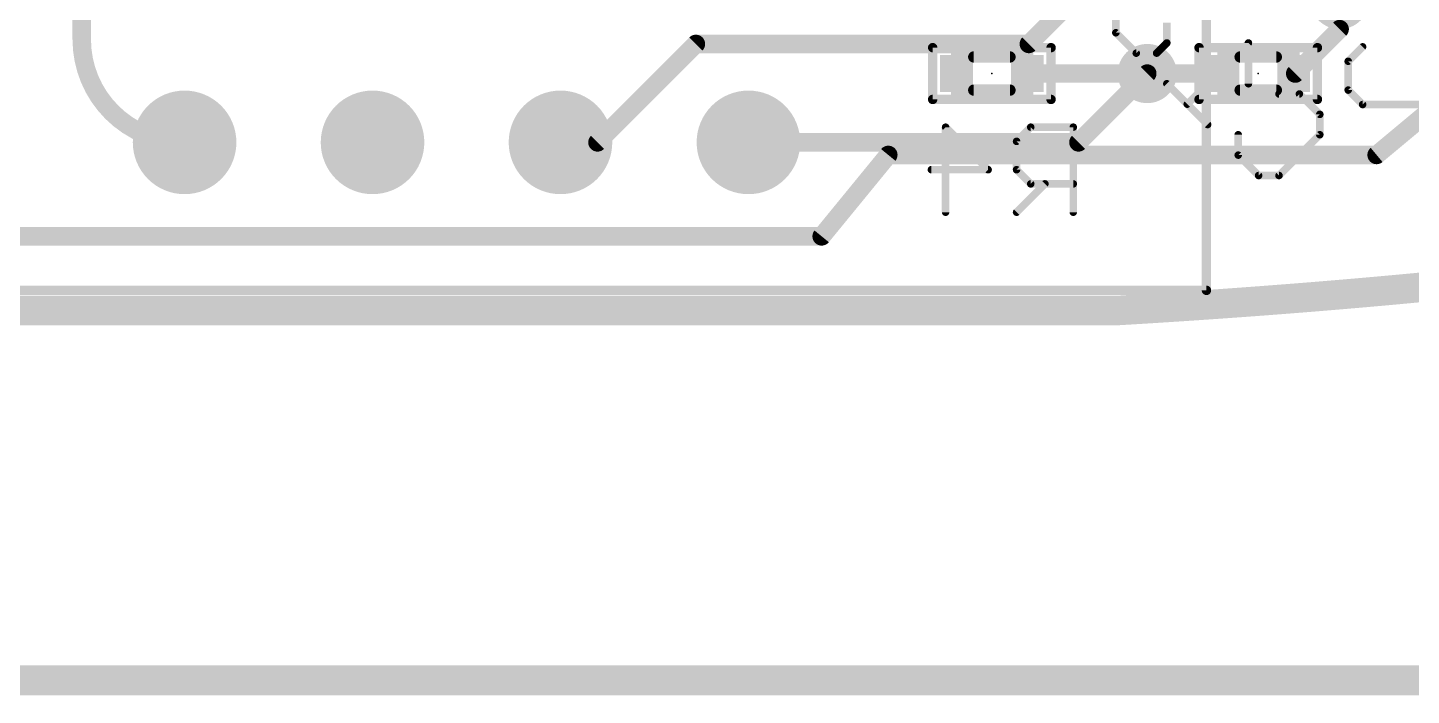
# Model space of a CAD drawing. Extents: x -10.2 to 70.2, y -5.2 to 30.2.
# Drawn here: x 24.07 to 42.77, y -5.2 to 3.82 of the extents above; entities that cross this region are included whole.
import ezdxf

# ---------------------------------------------------------------- set-up
doc = ezdxf.new("R2010")
doc.units = 0
for name, color, linetype in [('1', 22, 'CONTINUOUS'), ('16', 175, 'CONTINUOUS'), ('17', 82, 'CONTINUOUS'), ('18', 82, 'CONTINUOUS'), ('20', 7, 'CONTINUOUS'), ('21', 253, 'CONTINUOUS'), ('22', 253, 'CONTINUOUS'), ('23', 7, 'CONTINUOUS'), ('24', 7, 'CONTINUOUS'), ('26', 253, 'CONTINUOUS'), ('51', 253, 'CONTINUOUS'), ('52', 253, 'CONTINUOUS')]:
    doc.layers.add(name, color=color, linetype=linetype)

# ---------------------------------------------------------------- blocks, each defined once
blk = doc.blocks.new('ROUNDP')
at = {"const_width": 0.5}
blk.add_lwpolyline([(0, -0.25, 1), (0, 0.25, 1), (0, -0.25)], format="xyb", dxfattribs=at)
blk = doc.blocks.new('RECT')
blk.add_solid([(-0.5, -0.5), (0.5, -0.5), (-0.5, 0.5), (0.5, 0.5)])
blk = doc.blocks.new('ROUNDV')
at = {"const_width": 0.5}
blk.add_lwpolyline([(0, -0.25, 1), (0, 0.25, 1), (0, -0.25)], format="xyb", dxfattribs=at)

msp = doc.modelspace()

# ---------------------------------------------------------------- linework, layer by layer
at = {"layer": '1'}
for points, const_width in [([(24.8, 3.66), (24.8, 5.85)], 0.25), ([(38.2, 4.2), (37.6, 3.6)], 0.25), ([(41.8, 3.8), (41.8, 4.2)], 0.25), ([(41.2, 3.2), (41.8, 3.8)], 0.25), ([(33.1, 3.6), (31.77, 2.27)], 0.25), ([(37.6, 3.6), (33.1, 3.6)], 0.25), ([(44.1, 3.6), (42.3, 2.1)], 0.25), ([(40.2, 3.2), (39.2, 3.2)], 0.25), ([(31.77, 2.27), (31.27, 2.27)], 0.25), ([(35.7, 2.1), (34.8, 1)], 0.25), ([(42.3, 2.1), (35.7, 2.1)], 0.25), ([(34.8, 1), (22.4, 1)], 0.25), ([(70, -5), (-10, -5)], 0.4064)]:
    msp.add_lwpolyline(points, dxfattribs=dict(at, const_width=const_width))
for points, const_width in [([(24.8, 3.66, 0.4142), (26.19, 2.27)], 0.25), ([(24.8625, 3.66, 1), (24.7375, 3.66)], 0.125), ([(41.7375, 3.8, 1), (41.8625, 3.8)], 0.125), ([(41.8442, 3.7558, 1), (41.7558, 3.8442)], 0.125), ([(24.7375, 3.66, 1), (24.8625, 3.66)], 0.125), ([(33.1, 3.6625, 1), (33.1, 3.5375)], 0.125), ([(33.1442, 3.5558, 1), (33.0558, 3.6442)], 0.125), ([(37.5558, 3.6442, 1), (37.6442, 3.5558)], 0.125), ([(37.6, 3.5375, 1), (37.6, 3.6625)], 0.125), ([(39.2, 3.2625, 1), (39.2, 3.1375)], 0.125), ([(40.2, 3.1375, 1), (40.2, 3.2625)], 0.125), ([(41.1558, 3.2442, 1), (41.2442, 3.1558)], 0.125), ([(26.19, 2.2075, 1), (26.19, 2.3325)], 0.125), ([(31.27, 2.3325, 1), (31.27, 2.2075)], 0.125), ([(31.7258, 2.3142, 1), (31.8142, 2.2258)], 0.125), ([(31.77, 2.2075, 1), (31.77, 2.3325)], 0.125), ([(35.7, 2.1625, 1), (35.7, 2.0375)], 0.125), ([(35.7484, 2.0604, 1), (35.6516, 2.1396)], 0.125), ([(42.26, 2.148, 1), (42.34, 2.052)], 0.125), ([(42.3, 2.0375, 1), (42.3, 2.1625)], 0.125), ([(34.8, 0.9375, 1), (34.8, 1.0625)], 0.125), ([(34.7516, 1.0396, 1), (34.8484, 0.9604)], 0.125)]:
    msp.add_lwpolyline(points, format="xyb", dxfattribs=dict(at, const_width=const_width))
at = {"layer": '16'}
for points, const_width in [([(39.2, 3.2), (37.6, 3.2)], 0.25), ([(38.27, 2.27), (39.2, 3.2)], 0.25), ([(33.81, 2.27), (38.27, 2.27)], 0.25), ([(70, -5), (-10, -5)], 0.4064)]:
    msp.add_lwpolyline(points, dxfattribs=dict(at, const_width=const_width))
at = {"layer": '16', "const_width": 0.125}
for points in [[(37.6, 3.2625, 1), (37.6, 3.1375)], [(39.2442, 3.1558, 1), (39.1558, 3.2442)], [(39.2, 3.1375, 1), (39.2, 3.2625)], [(33.81, 2.3325, 1), (33.81, 2.2075)], [(38.2258, 2.3142, 1), (38.3142, 2.2258)], [(38.27, 2.2075, 1), (38.27, 2.3325)]]:
    msp.add_lwpolyline(points, format="xyb", dxfattribs=at)
at = {"layer": '20', "const_width": 0.4}
for points in [[(41.3841, 0.1778), (41.2191, 0.1646)], [(41.5491, 0.1912), (41.3841, 0.1778)], [(41.6315, 0.1981), (41.5491, 0.1912)], [(41.714, 0.2049), (41.6315, 0.1981)], [(41.7965, 0.2119), (41.714, 0.2049)], [(41.8789, 0.2189), (41.7965, 0.2119)], [(41.9614, 0.226), (41.8789, 0.2189)], [(42.0438, 0.2331), (41.9614, 0.226)], [(42.1263, 0.2403), (42.0438, 0.2331)], [(42.2087, 0.2475), (42.1263, 0.2403)], [(42.2911, 0.2549), (42.2087, 0.2475)], [(42.3736, 0.2622), (42.2911, 0.2549)], [(42.5384, 0.2772), (42.3736, 0.2622)], [(42.6208, 0.2848), (42.5384, 0.2772)], [(42.868, 0.3079), (42.6208, 0.2848)], [(43.0328, 0.3237), (42.868, 0.3079)], [(38.7309, -0.0035), (21.5084, -0.0035)], [(38.7384, -0.0034), (38.7309, -0.0035)], [(38.7459, -0.0033), (38.7384, -0.0034)], [(38.7534, -0.0032), (38.7459, -0.0033)], [(38.7609, -0.0031), (38.7534, -0.0032)], [(38.7834, -0.0025), (38.7609, -0.0031)], [(38.7909, -0.0022), (38.7834, -0.0025)], [(38.8133, -0.0013), (38.7909, -0.0022)], [(38.8208, -0.0009), (38.8133, -0.0013)], [(38.8358, -0.0001), (38.8208, -0.0009)], [(38.9073, 0.0042), (38.8358, -0.0001)], [(38.9899, 0.0092), (38.9073, 0.0042)], [(39.0725, 0.0142), (38.9899, 0.0092)], [(39.2378, 0.0244), (39.0725, 0.0142)], [(39.3204, 0.0296), (39.2378, 0.0244)], [(39.403, 0.0349), (39.3204, 0.0296)], [(39.4856, 0.0402), (39.403, 0.0349)], [(39.5682, 0.0456), (39.4856, 0.0402)], [(39.6508, 0.051), (39.5682, 0.0456)], [(39.7334, 0.0564), (39.6508, 0.051)], [(39.816, 0.062), (39.7334, 0.0564)], [(39.8985, 0.0675), (39.816, 0.062)], [(39.9811, 0.0732), (39.8985, 0.0675)], [(40.0637, 0.0789), (39.9811, 0.0732)], [(40.1462, 0.0846), (40.0637, 0.0789)], [(40.2288, 0.0904), (40.1462, 0.0846)], [(40.3113, 0.0963), (40.2288, 0.0904)], [(40.3939, 0.1022), (40.3113, 0.0963)], [(40.4764, 0.1082), (40.3939, 0.1022)], [(40.559, 0.1142), (40.4764, 0.1082)], [(40.724, 0.1264), (40.559, 0.1142)], [(40.8066, 0.1327), (40.724, 0.1264)], [(40.8891, 0.1389), (40.8066, 0.1327)], [(40.9716, 0.1453), (40.8891, 0.1389)], [(41.0541, 0.1516), (40.9716, 0.1453)], [(41.2191, 0.1646), (41.0541, 0.1516)]]:
    msp.add_lwpolyline(points, dxfattribs=at)
at = {"layer": '20', "const_width": 0.2}
for points in [[(41.376, 0.2775, 1), (41.3922, 0.0781)], [(41.3921, 0.0781, 1), (41.3761, 0.2775)], [(41.5408, 0.2909, 1), (41.5574, 0.0915)], [(41.6233, 0.2978, 1), (41.6397, 0.0984)], [(41.5572, 0.0915, 1), (41.541, 0.2909)], [(41.7055, 0.3045, 1), (41.7225, 0.1053)], [(41.6398, 0.0984, 1), (41.6232, 0.2978)], [(41.788, 0.3115, 1), (41.805, 0.1123)], [(41.7222, 0.1052, 1), (41.7058, 0.3046)], [(41.8703, 0.3185, 1), (41.8875, 0.1193)], [(41.805, 0.1123, 1), (41.788, 0.3115)], [(41.9528, 0.3256, 1), (41.97, 0.1264)], [(41.8874, 0.1193, 1), (41.8704, 0.3185)], [(42.0351, 0.3327, 1), (42.0525, 0.1335)], [(41.97, 0.1264, 1), (41.9528, 0.3256)], [(42.1176, 0.3399, 1), (42.135, 0.1407)], [(42.0524, 0.1335, 1), (42.0352, 0.3327)], [(42.1998, 0.3471, 1), (42.2176, 0.1479)], [(42.135, 0.1407, 1), (42.1176, 0.3399)], [(42.2823, 0.3545, 1), (42.2999, 0.1553)], [(42.2174, 0.1479, 1), (42.2, 0.3471)], [(42.3645, 0.3618, 1), (42.3827, 0.1626)], [(42.3, 0.1553, 1), (42.2822, 0.3545)], [(42.3824, 0.1626, 1), (42.3648, 0.3618)], [(42.5292, 0.3768, 1), (42.5476, 0.1776)], [(42.6115, 0.3844, 1), (42.6301, 0.1852)], [(42.5475, 0.1776, 1), (42.5293, 0.3768)], [(42.63, 0.1852, 1), (42.6116, 0.3844)], [(42.8585, 0.4074, 1), (42.8775, 0.2084)], [(42.8773, 0.2083, 1), (42.8587, 0.4075)], [(38.7296, 0.0965, 1), (38.7323, -0.1035)], [(38.7371, 0.0966, 1), (38.7398, -0.1034)], [(38.7446, 0.0967, 1), (38.7473, -0.1033)], [(38.7521, 0.0968, 1), (38.7547, -0.1032)], [(38.7582, 0.0969, 1), (38.7636, -0.1031)], [(38.7794, 0.0974, 1), (38.7874, -0.1024)], [(38.7869, 0.0977, 1), (38.7949, -0.1021)], [(38.808, 0.0986, 1), (38.8187, -0.1012)], [(38.8155, 0.099, 1), (38.8262, -0.1008)], [(38.7309, -0.1035, 1), (38.7309, 0.0965)], [(38.8298, 0.0997, 1), (38.8418, -0.0999)], [(38.7398, -0.1034, 1), (38.7371, 0.0966)], [(38.7473, -0.1033, 1), (38.7446, 0.0967)], [(38.7547, -0.1032, 1), (38.7521, 0.0968)], [(38.7622, -0.1031, 1), (38.7596, 0.0969)], [(38.7861, -0.1025, 1), (38.7807, 0.0975)], [(38.7949, -0.1021, 1), (38.7869, 0.0977)], [(38.9012, 0.104, 1), (38.9133, -0.0956)], [(38.8173, -0.1012, 1), (38.8093, 0.0986)], [(38.8262, -0.1008, 1), (38.8155, 0.099)], [(38.8411, -0.1, 1), (38.8304, 0.0998)], [(38.9839, 0.109, 1), (38.9959, -0.0906)], [(38.9133, -0.0956, 1), (38.9013, 0.104)], [(39.0664, 0.114, 1), (39.0787, -0.0856)], [(38.9959, -0.0906, 1), (38.9839, 0.109)], [(39.0786, -0.0856, 1), (39.0665, 0.114)], [(39.2315, 0.1242, 1), (39.2441, -0.0754)], [(39.314, 0.1294, 1), (39.3268, -0.0702)], [(39.2439, -0.0754, 1), (39.2316, 0.1242)], [(39.3966, 0.1347, 1), (39.4094, -0.0649)], [(39.3267, -0.0702, 1), (39.3141, 0.1294)], [(39.4791, 0.14, 1), (39.4921, -0.0596)], [(39.4094, -0.0649, 1), (39.3966, 0.1347)], [(39.5617, 0.1454, 1), (39.5747, -0.0542)], [(39.492, -0.0596, 1), (39.4792, 0.14)], [(39.6442, 0.1508, 1), (39.6573, -0.0488)], [(39.5747, -0.0542, 1), (39.5617, 0.1454)], [(39.7266, 0.1562, 1), (39.7401, -0.0434)], [(39.6573, -0.0488, 1), (39.6442, 0.1508)], [(39.8093, 0.1618, 1), (39.8226, -0.0378)], [(39.7399, -0.0434, 1), (39.7268, 0.1562)], [(39.8916, 0.1673, 1), (39.9054, -0.0323)], [(39.8227, -0.0378, 1), (39.8092, 0.1618)], [(39.9742, 0.173, 1), (39.988, -0.0266)], [(39.9052, -0.0323, 1), (39.8919, 0.1673)], [(40.0568, 0.1787, 1), (40.0706, -0.0209)], [(39.988, -0.0266, 1), (39.9742, 0.173)], [(40.1392, 0.1844, 1), (40.1532, -0.0152)], [(40.0706, -0.0209, 1), (40.0568, 0.1787)], [(40.2217, 0.1901, 1), (40.2359, -0.0093)], [(40.1531, -0.0152, 1), (40.1393, 0.1844)], [(40.3042, 0.196, 1), (40.3184, -0.0034)], [(40.2358, -0.0094, 1), (40.2218, 0.1902)], [(40.3866, 0.2019, 1), (40.4012, 0.0025)], [(40.3184, -0.0034, 1), (40.3042, 0.196)], [(40.4692, 0.2079, 1), (40.4836, 0.0085)], [(40.401, 0.0025, 1), (40.3868, 0.2019)], [(40.5516, 0.2139, 1), (40.5664, 0.0145)], [(40.4837, 0.0085, 1), (40.4691, 0.2079)], [(40.5662, 0.0145, 1), (40.5518, 0.2139)], [(40.7164, 0.2261, 1), (40.7316, 0.0267)], [(40.7991, 0.2324, 1), (40.8141, 0.033)], [(40.7314, 0.0267, 1), (40.7166, 0.2261)], [(40.8814, 0.2386, 1), (40.8968, 0.0392)], [(40.8142, 0.033, 1), (40.799, 0.2324)], [(40.964, 0.245, 1), (40.9792, 0.0456)], [(40.8966, 0.0392, 1), (40.8816, 0.2386)], [(41.0462, 0.2513, 1), (41.062, 0.0519)], [(40.9793, 0.0456, 1), (40.9639, 0.245)], [(41.0617, 0.0519, 1), (41.0465, 0.2513)], [(41.2111, 0.2643, 1), (41.2271, 0.0649)], [(41.227, 0.0649, 1), (41.2112, 0.2643)]]:
    msp.add_lwpolyline(points, format="xyb", dxfattribs=at)
at = {"layer": '21', "const_width": 0.0635}
for points in [[(39.9318, 3.55, 1), (39.8682, 3.55)], [(39.9, 3.5818, 1), (39.9, 3.5183)], [(41.5318, 3.55, 1), (41.4682, 3.55)], [(41.5, 3.5183, 1), (41.5, 3.5818)], [(39.9, 2.8818, 1), (39.9, 2.8182)], [(39.8682, 2.85, 1), (39.9318, 2.85)], [(41.4682, 2.85, 1), (41.5318, 2.85)], [(41.5, 2.8182, 1), (41.5, 2.8818)]]:
    msp.add_lwpolyline(points, format="xyb", dxfattribs=at)
at = {"layer": '21', "const_width": 0.127}
for points in [[(39.9, 3.55), (41.5, 3.55)], [(39.9, 2.85), (39.9, 3.55)], [(41.5, 3.55), (41.5, 2.85)], [(41.5, 2.85), (39.9, 2.85)]]:
    msp.add_lwpolyline(points, dxfattribs=at)
at = {"layer": '22', "const_width": 0.127}
for points in [[(40, 0.27), (40, 12.27)], [(37.9, 3.55), (36.3, 3.55)], [(36.3, 3.55), (36.3, 2.85)], [(37.9, 2.85), (37.9, 3.55)], [(36.3, 2.85), (37.9, 2.85)], [(20, 0.27), (40, 0.27)]]:
    msp.add_lwpolyline(points, dxfattribs=at)
at = {"layer": '22', "const_width": 0.0635}
for points in [[(36.3, 3.5818, 1), (36.3, 3.5183)], [(36.3318, 3.55, 1), (36.2683, 3.55)], [(37.9318, 3.55, 1), (37.8682, 3.55)], [(37.9, 3.5183, 1), (37.9, 3.5818)], [(36.3, 2.8818, 1), (36.3, 2.8182)], [(36.2683, 2.85, 1), (36.3318, 2.85)], [(37.8682, 2.85, 1), (37.9318, 2.85)], [(37.9, 2.8182, 1), (37.9, 2.8818)], [(39.9682, 0.27, 1), (40.0318, 0.27)], [(40, 0.2383, 1), (40, 0.3018)]]:
    msp.add_lwpolyline(points, format="xyb", dxfattribs=at)
at = {"layer": '23'}
msp.add_point((40.7, 3.2), dxfattribs=at)
at = {"layer": '24'}
msp.add_point((37.1, 3.2), dxfattribs=at)
at = {"layer": '26', "const_width": 0.1016}
for points in [[(38.7756, 4.0268), (38.7756, 3.7512)], [(39.4647, 3.6134), (39.4647, 3.889)], [(38.7756, 3.7512), (39.0512, 3.4755)], [(39.3268, 3.4755), (39.4647, 3.6134)], [(40.5672, 3.6134), (39.7403, 2.7865)], [(40.5672, 3.0621), (40.5672, 3.6134)], [(41.9158, 3.3661), (42.1107, 3.561)], [(39.0512, 3.4755), (39.3268, 3.4755)], [(41.9158, 2.9763), (41.9158, 3.3661)], [(40.0159, 2.5108), (39.4647, 3.0621)], [(42.1107, 2.7814), (41.9158, 2.9763)], [(40.9806, 2.9243), (41.2562, 2.9243)], [(41.2562, 2.9243), (41.5319, 2.6487)], [(42.8903, 2.7814), (42.1107, 2.7814)], [(41.5319, 2.6487), (41.5319, 2.373)], [(36.4745, 1.3258), (36.4745, 2.4752)], [(36.4745, 2.4752), (37.0492, 1.9005)], [(37.6255, 2.4752), (37.4339, 2.2836)], [(38.2002, 2.4752), (37.6255, 2.4752)], [(38.2002, 1.3258), (38.2002, 2.4752)], [(37.4339, 2.2836), (37.4339, 1.9005)], [(40.4294, 2.0974), (40.4294, 2.373)], [(41.5319, 2.373), (40.9806, 1.8218)], [(40.705, 1.8218), (40.4294, 2.0974)], [(37.0492, 1.9005), (36.2829, 1.9005)], [(37.4339, 1.9005), (37.6255, 1.7089)], [(40.9806, 1.8218), (40.705, 1.8218)], [(37.8171, 1.7089), (37.4339, 1.3258)], [(37.6255, 1.7089), (38.2002, 1.7089)]]:
    msp.add_lwpolyline(points, dxfattribs=at)
at = {"layer": '26', "const_width": 0.0508}
for points in [[(38.7935, 3.7691, 1), (38.7576, 3.7332)], [(38.7502, 3.7512, 1), (38.801, 3.7512)], [(39.4393, 3.6134, 1), (39.4901, 3.6134)], [(39.4826, 3.5954, 1), (39.4467, 3.6313)], [(40.5926, 3.6134, 1), (40.5418, 3.6134)], [(40.5851, 3.5954, 1), (40.5492, 3.6313)], [(42.1287, 3.543, 1), (42.0927, 3.579)], [(39.0512, 3.5009, 1), (39.0512, 3.4501)], [(39.0333, 3.4576, 1), (39.0692, 3.4935)], [(39.3089, 3.4935, 1), (39.3448, 3.4576)], [(39.3268, 3.4501, 1), (39.3268, 3.5009)], [(41.8978, 3.3841, 1), (41.9338, 3.3481)], [(41.9412, 3.3661, 1), (41.8904, 3.3661)], [(39.4826, 3.0801, 1), (39.4467, 3.0441)], [(40.5418, 3.0621, 1), (40.5926, 3.0621)], [(41.9338, 2.9943, 1), (41.8978, 2.9583)], [(41.8904, 2.9763, 1), (41.9412, 2.9763)], [(39.7223, 2.8044, 1), (39.7582, 2.7685)], [(40.9806, 2.9497, 1), (40.9806, 2.8989)], [(41.2742, 2.9422, 1), (41.2383, 2.9063)], [(41.2562, 2.8989, 1), (41.2562, 2.9497)], [(42.1107, 2.8068, 1), (42.1107, 2.756)], [(42.0927, 2.7634, 1), (42.1287, 2.7994)], [(41.5573, 2.6487, 1), (41.5065, 2.6487)], [(41.5139, 2.6307, 1), (41.5498, 2.6666)], [(36.4999, 2.4752, 1), (36.4491, 2.4752)], [(36.4925, 2.4931, 1), (36.4566, 2.4572)], [(37.6255, 2.5006, 1), (37.6255, 2.4498)], [(37.6435, 2.4572, 1), (37.6075, 2.4931)], [(38.2256, 2.4752, 1), (38.1748, 2.4752)], [(38.2002, 2.4498, 1), (38.2002, 2.5006)], [(39.998, 2.4929, 1), (40.0339, 2.5288)], [(37.4593, 2.2836, 1), (37.4085, 2.2836)], [(37.416, 2.3016, 1), (37.4519, 2.2657)], [(40.4548, 2.373, 1), (40.404, 2.373)], [(41.5065, 2.373, 1), (41.5573, 2.373)], [(41.5498, 2.3551, 1), (41.5139, 2.391)], [(40.4473, 2.1154, 1), (40.4114, 2.0794)], [(40.404, 2.0974, 1), (40.4548, 2.0974)], [(36.2829, 1.9259, 1), (36.2829, 1.8751)], [(37.0312, 1.8825, 1), (37.0672, 1.9185)], [(37.0492, 1.8751, 1), (37.0492, 1.9259)], [(37.4519, 1.9185, 1), (37.416, 1.8825)], [(37.4085, 1.9005, 1), (37.4593, 1.9005)], [(40.705, 1.8472, 1), (40.705, 1.7964)], [(40.9806, 1.7964, 1), (40.9806, 1.8472)], [(37.6255, 1.7343, 1), (37.6255, 1.6835)], [(37.6075, 1.691, 1), (37.6435, 1.7269)], [(37.835, 1.691, 1), (37.7991, 1.7269)], [(38.2002, 1.6835, 1), (38.2002, 1.7343)], [(40.687, 1.8038, 1), (40.7229, 1.8397)], [(40.9627, 1.8397, 1), (40.9986, 1.8038)], [(36.4491, 1.3258, 1), (36.4999, 1.3258)], [(37.416, 1.3438, 1), (37.4519, 1.3078)], [(38.1748, 1.3258, 1), (38.2256, 1.3258)]]:
    msp.add_lwpolyline(points, format="xyb", dxfattribs=at)
at = {"layer": '51', "const_width": 0.1524}
for points in [[(40.455, 3.424), (40.945, 3.424)], [(40.945, 2.976), (40.455, 2.976)]]:
    msp.add_lwpolyline(points, dxfattribs=at)
at = {"layer": '51', "const_width": 0.0762}
for points in [[(40.455, 3.4621, 1), (40.455, 3.3859)], [(40.945, 3.3859, 1), (40.945, 3.4621)], [(40.455, 3.0141, 1), (40.455, 2.9379)], [(40.945, 2.9379, 1), (40.945, 3.0141)]]:
    msp.add_lwpolyline(points, format="xyb", dxfattribs=at)
at = {"layer": '52', "const_width": 0.1524}
for points in [[(37.345, 3.424), (36.855, 3.424)], [(36.855, 2.976), (37.345, 2.976)]]:
    msp.add_lwpolyline(points, dxfattribs=at)
at = {"layer": '52', "const_width": 0.0762}
for points in [[(36.855, 3.4621, 1), (36.855, 3.3859)], [(37.345, 3.3859, 1), (37.345, 3.4621)], [(36.855, 3.0141, 1), (36.855, 2.9379)], [(37.345, 2.9379, 1), (37.345, 3.0141)]]:
    msp.add_lwpolyline(points, format="xyb", dxfattribs=at)

# ---------------------------------------------------------------- block references
at = {"layer": '1', "xscale": 0.4, "yscale": 0.5}
for p in [(40.2, 3.2), (41.2, 3.2)]:
    msp.add_blockref('RECT', p, dxfattribs=at)
at = {"layer": '16', "xscale": 0.4, "yscale": 0.5}
for p in [(36.6, 3.2), (37.6, 3.2)]:
    msp.add_blockref('RECT', p, dxfattribs=at)
at = {"layer": '17', "xscale": 1.4, "yscale": 1.4, "rotation": 180}
for p in [(26.19, 2.27), (26.19, 2.27), (28.73, 2.27), (28.73, 2.27), (31.27, 2.27), (31.27, 2.27), (33.81, 2.27), (33.81, 2.27)]:
    msp.add_blockref('ROUNDP', p, dxfattribs=at)
at = {"layer": '18', "xscale": 0.8, "yscale": 0.8}
for p in [(41.8, 4.2), (41.8, 4.2), (39.2, 3.2), (39.2, 3.2)]:
    msp.add_blockref('ROUNDV', p, dxfattribs=at)
at = {"layer": '51', "xscale": 0.3, "yscale": 0.5999}
for p in [(40.296, 3.1951), (41.1088, 3.1951)]:
    msp.add_blockref('RECT', p, dxfattribs=at)
at = {"layer": '52', "xscale": 0.3, "yscale": 0.5999}
for p in [(36.696, 3.2048), (37.5088, 3.2048)]:
    msp.add_blockref('RECT', p, dxfattribs=at)

doc.saveas('drawing.dxf')
